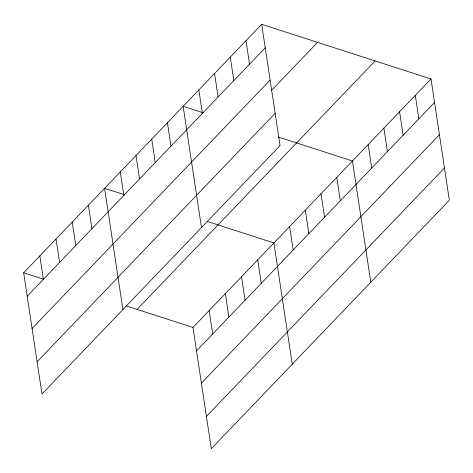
<?xml version="1.0" encoding="UTF-8"?>
<svg xmlns="http://www.w3.org/2000/svg" width="473" height="473" viewBox="0 0 473 473"><rect width="100%" height="100%" fill="white"/><g stroke="black" fill="none" stroke-linecap="round" stroke-linejoin="round"><path stroke-width="0.71" d="M261.693 24.318L280.034 145.572L41.985 394.033L23.65 272.779L261.693 24.318L431.009 78.967L449.35 200.221L211.307 448.682L192.966 327.428L431.009 78.967M27.198 296.246L265.241 47.785M32.081 328.516L270.124 80.055M271.449 90.491L317.566 42.351M37.107 361.762L275.15 113.301M137.093 309.395L375.136 60.934M196.52 350.895L434.563 102.434M201.397 383.165L439.441 134.704M206.429 416.411L444.472 167.95M203.142 112.769L183.14 106.313L201.474 227.56M278.077 136.951L352.456 160.962L370.797 282.21M124.588 194.758L104.586 188.301L122.921 309.555M207.062 221.382L273.902 242.951L292.243 364.204M23.65 272.779L43.652 279.236M126.131 305.854L192.966 327.428M415.3 95.369L418.853 118.835M399.59 111.764L403.138 135.231M383.881 128.165L387.428 151.632M368.171 144.561L371.719 168.027M336.746 177.357L340.294 200.824M321.037 193.759L324.584 217.225M305.327 210.154L308.875 233.621M289.612 226.555L293.165 250.022M245.984 40.719L249.531 64.186M230.274 57.115L233.822 80.581M257.714 259.848L261.267 283.315M214.559 73.516L218.112 96.983M241.532 276.74L245.079 300.213M198.849 89.911L202.397 113.378M225.343 293.638L228.891 317.105M209.155 310.536L212.708 334.003M167.43 122.708L170.978 146.175M151.715 139.109L155.268 162.576M136.005 155.505L139.553 178.971M120.296 171.906L123.843 195.373M88.398 205.199L91.945 228.666M72.209 222.097L75.763 245.564M56.021 238.989L59.574 262.456M39.838 255.887L43.386 279.354"/></g></svg>
